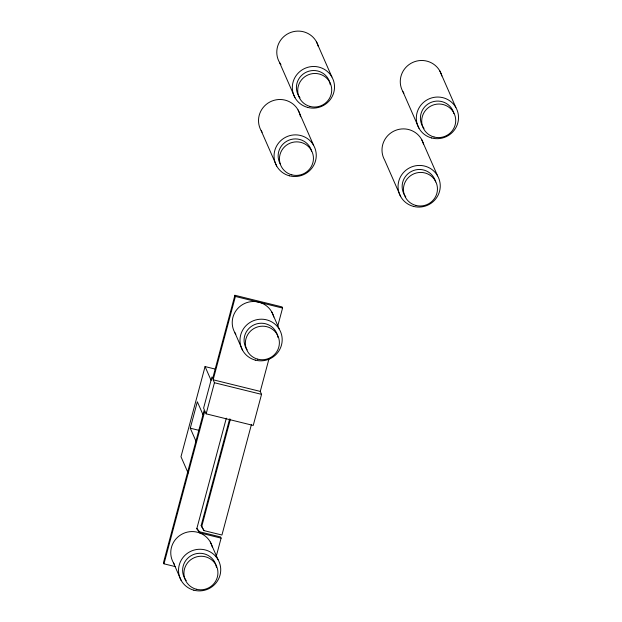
<?xml version="1.0" encoding="UTF-8"?>
<svg xmlns="http://www.w3.org/2000/svg" width="622" height="622" viewBox="0 0 622 622"><rect width="100%" height="100%" fill="white"/><g stroke="black" fill="none" stroke-linecap="round" stroke-linejoin="round"><path stroke-width="0.93" d="M215.43 369.134L205.066 366.576L180.986 456.735L188.139 473.039M196.047 441.356L190.278 428.193L197.337 401.765L203.106 414.928M277.801 325.866L282.559 308.077L282.038 306.903L234.898 295.279L212.638 378.619L211.915 376.994L203.612 408.086L204.327 409.704L163.477 562.646L163.99 563.82L175.311 566.611M163.99 563.82L204.848 410.885L206.139 413.832L253.24 425.44L261.543 394.356L260.276 391.409L269.038 358.637M206.139 413.832L214.442 382.74L213.152 379.793L235.411 296.461L234.898 295.279M226.322 418.178L196.77 528.824L200.02 532.937L221.105 538.139L216.122 556.791M251.467 424.375L221.937 535.029L203.985 530.605L201.163 525.543L229.642 418.933M201.676 526.725L230.404 419.181M235.411 296.461L282.559 308.077M213.152 379.793L260.276 391.409M214.442 382.74L261.543 394.356M190.278 428.193L199.693 430.517M196.793 528.335L199.499 531.763L220.585 536.957L221.105 538.139M201.163 525.543L203.985 530.605M439.824 70.931L455.872 107.482M402.924 91.691L418.971 128.249M421.553 139.328L437.6 175.878M400.7 196.638L384.653 160.087A21.171 20.759 -23.7 0 1 395.343 130.457A21.171 20.759 -23.7 0 1 423.574 144.351M316.341 41.542L331.868 76.918M279.441 62.309L294.968 97.677M298.07 109.939L313.597 145.315M261.17 130.698L276.697 166.074M271.767 311.949L279.535 329.637M234.867 332.716L242.634 350.396M210.314 542.011L218.081 559.691M199.499 531.763L200.02 532.937M173.414 562.77L181.181 580.458M205.066 366.576L211.115 380.369M403.888 93.222A21.171 20.759 -23.7 0 1 412.767 62.418A21.171 20.759 -23.7 0 1 441.845 75.954M424.025 128.404A17.066 16.732 -23.7 0 1 429.942 102.894A17.066 16.732 -23.7 0 1 453.92 113.546M405.754 196.801A17.066 16.732 -23.7 0 1 411.671 171.291A17.066 16.732 -23.7 0 1 435.657 181.943M280.934 64.571A21.171 20.759 -23.7 0 1 288.865 33.23A21.171 20.759 -23.7 0 1 318.363 46.572M300.022 97.841A17.066 16.732 -23.7 0 1 306.755 71.958A17.066 16.732 -23.7 0 1 330.266 84.701M280.281 164.06A17.066 16.732 -23.7 0 1 288.896 140.175A17.066 16.732 -23.7 0 1 311.653 151.379M262.134 132.229A21.171 20.759 -23.7 0 1 271.861 101.067A21.171 20.759 -23.7 0 1 300.465 116.734M235.831 334.239A21.171 20.759 -23.7 0 1 244.718 303.443A21.171 20.759 -23.7 0 1 273.797 316.979M247.152 349.859A17.066 16.732 -23.7 0 1 254.833 324.497A17.066 16.732 -23.7 0 1 277.925 337.419M174.378 564.302A21.171 20.759 -23.7 0 1 183.265 533.497A21.171 20.759 -23.7 0 1 212.343 547.033M186.235 580.621A17.066 16.732 -23.7 0 1 192.96 554.731A17.066 16.732 -23.7 0 1 216.472 567.474M431.621 137.967A21.171 20.759 -23.7 0 0 457.893 112.512A21.171 20.759 -23.7 0 0 422.742 103.112A21.171 20.759 -23.7 0 0 431.621 137.967M434.039 137.019A17.066 16.732 -23.7 0 0 455.218 116.493A17.066 16.732 -23.7 0 0 426.879 108.92A17.066 16.732 -23.7 0 0 434.039 137.019M415.768 205.415A17.066 16.732 -23.7 0 0 436.947 184.889A17.066 16.732 -23.7 0 0 408.615 177.317A17.066 16.732 -23.7 0 0 415.768 205.415M413.35 206.364A21.171 20.759 -23.7 0 0 439.622 180.901A21.171 20.759 -23.7 0 0 404.471 171.509A21.171 20.759 -23.7 0 0 413.35 206.364M307.626 107.404A21.171 20.759 -23.7 0 0 333.89 81.941A21.171 20.759 -23.7 0 0 298.739 72.549A21.171 20.759 -23.7 0 0 307.626 107.404M310.044 106.455A17.066 16.732 -23.7 0 0 331.215 85.929A17.066 16.732 -23.7 0 0 302.883 78.356A17.066 16.732 -23.7 0 0 310.044 106.455M291.772 174.844A17.066 16.732 -23.7 0 0 312.944 154.326A17.066 16.732 -23.7 0 0 284.612 146.753A17.066 16.732 -23.7 0 0 291.772 174.844M289.354 175.801A21.171 20.759 -23.7 0 0 315.626 150.337A21.171 20.759 -23.7 0 0 280.468 140.945A21.171 20.759 -23.7 0 0 289.354 175.801M255.284 360.122A21.171 20.759 -23.7 0 0 281.556 334.659A21.171 20.759 -23.7 0 0 246.405 325.267A21.171 20.759 -23.7 0 0 255.284 360.122M257.702 359.174A17.066 16.732 -23.7 0 0 278.881 338.648A17.066 16.732 -23.7 0 0 250.542 331.075A17.066 16.732 -23.7 0 0 257.702 359.174M193.831 590.185A21.171 20.759 -23.7 0 0 220.102 564.722A21.171 20.759 -23.7 0 0 184.952 555.329A21.171 20.759 -23.7 0 0 193.831 590.185M196.249 589.228A17.066 16.732 -23.7 0 0 217.428 568.71A17.066 16.732 -23.7 0 0 189.096 561.137A17.066 16.732 -23.7 0 0 196.249 589.228"/></g></svg>
